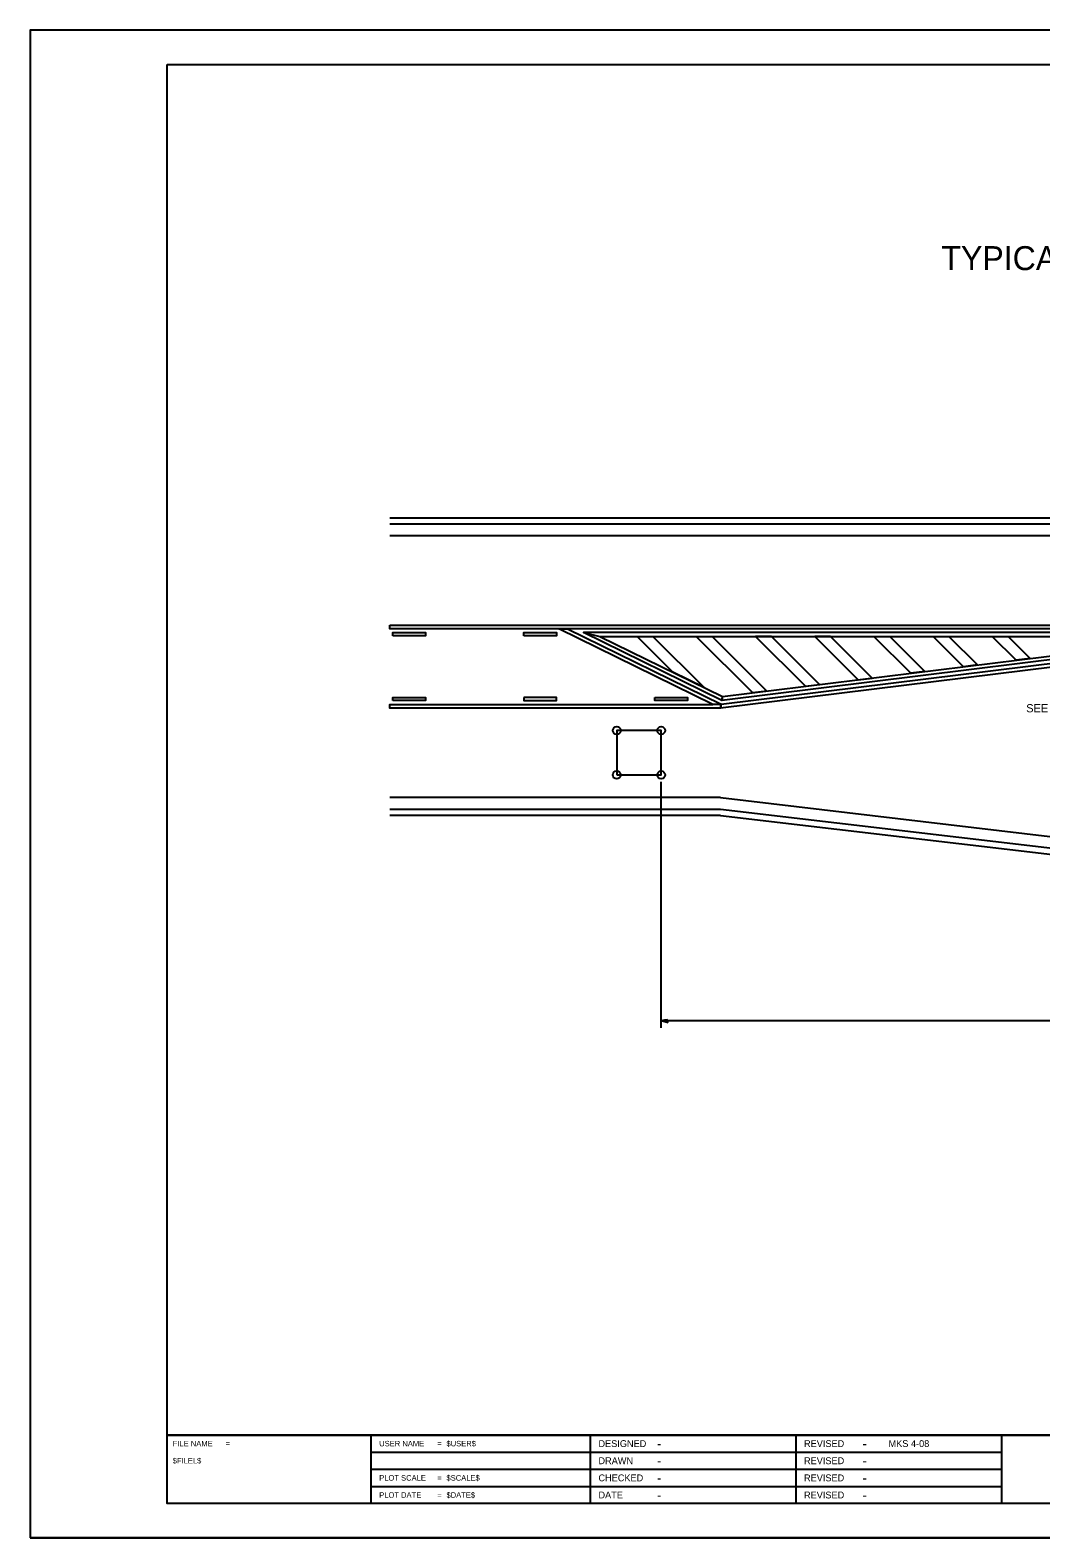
# Model space of a CAD drawing. Extents: x 100121.1 to 100155.1, y 100572 to 100594.
# Drawn here: x 100121.08 to 100135.83, y 100572 to 100594 of the extents above; entities that cross this region are included whole.
import ezdxf

# ---------------------------------------------------------------- set-up
doc = ezdxf.new("R2010")
doc.units = 0
for name, color, linetype in [('Design_EX_Roadway Dimensions', 7, 'Continuous'), ('Design_PR_PMK Symbols', 7, 'Continuous'), ('Notes', 7, 'Continuous'), ('Sheets_50 Reference Boundary', 7, 'Continuous'), ('Sheets_General Details', 7, 'Continuous'), ('Sheets_Printer Plotting Border', 7, 'Continuous'), ('Signals_PR_Detector Loop', 7, 'Continuous'), ('Topo_Curb and Gutter', 7, 'Continuous'), ('Topo_EOP', 7, 'Continuous')]:
    doc.layers.add(name, color=color, linetype=linetype)

msp = doc.modelspace()

# ---------------------------------------------------------------- linework, layer by layer
at = {"layer": 'Design_EX_Roadway Dimensions'}
for p, q in [((100130.289, 100579.443), (100130.289, 100583.033)), ((100149.702, 100579.543), (100130.289, 100579.543))]:
    msp.add_line(p, q, dxfattribs=at)
msp.add_lwpolyline([(100130.389, 100579.522), (100130.381, 100579.541), (100130.378, 100579.56), (100130.339, 100579.552), (100130.289, 100579.543), (100130.342, 100579.533)], close=True, dxfattribs=at)
at = {"layer": 'Design_PR_PMK Symbols'}
for points in [[(100126.329, 100585.319), (100149.585, 100585.319), (100149.585, 100585.264), (100126.329, 100585.264)], [(100126.372, 100585.161), (100126.372, 100585.209), (100126.849, 100585.209), (100126.849, 100585.161)], [(100128.283, 100585.161), (100128.283, 100585.209), (100128.761, 100585.209), (100128.761, 100585.161)], [(100128.797, 100585.264), (100128.922, 100585.264), (100131.165, 100584.163), (100131.043, 100584.161)], [(100129.158, 100585.209), (100129.394, 100585.154), (100131.184, 100584.276), (100131.174, 100584.219)], [(100129.394, 100585.154), (100138.277, 100585.154), (100139.168, 100585.209), (100129.158, 100585.209)], [(100129.938, 100585.154), (100130.17, 100585.154), (100130.918, 100584.406), (100130.461, 100584.63)], [(100130.802, 100585.154), (100131.034, 100585.154), (100131.832, 100584.356), (100131.625, 100584.33)], [(100131.155, 100584.106), (100131.165, 100584.163), (100139.613, 100585.209), (100139.616, 100585.154)], [(100131.174, 100584.219), (100131.184, 100584.276), (100138.277, 100585.154), (100139.168, 100585.209)], [(100131.666, 100585.154), (100132.394, 100584.426), (100132.601, 100584.451), (100131.898, 100585.154)], [(100132.53, 100585.154), (100133.163, 100584.521), (100133.37, 100584.546), (100132.762, 100585.154)], [(100133.394, 100585.154), (100133.626, 100585.154), (100134.138, 100584.642), (100133.932, 100584.616)], [(100134.258, 100585.154), (100134.49, 100585.154), (100134.907, 100584.737), (100134.701, 100584.711)], [(100135.122, 100585.154), (100135.354, 100585.154), (100135.676, 100584.832), (100135.469, 100584.807)], [(100126.372, 100584.216), (100126.372, 100584.264), (100126.849, 100584.264), (100126.849, 100584.216)], [(100128.283, 100584.264), (100128.283, 100584.216), (100128.683, 100584.216), (100128.761, 100584.216), (100128.761, 100584.264)], [(100130.195, 100584.264), (100130.673, 100584.264), (100130.673, 100584.216), (100130.195, 100584.216)], [(100131.043, 100584.161), (100131.165, 100584.163), (100131.155, 100584.106), (100126.329, 100584.106), (100126.329, 100584.161)]]:
    msp.add_lwpolyline(points, close=True, dxfattribs=at)
at = {"layer": 'Sheets_50 Reference Boundary'}
msp.add_lwpolyline([(100123.08, 100593.5), (100154.58, 100593.5), (100154.58, 100573.5), (100123.08, 100573.5)], close=True, dxfattribs=at)
at = {"layer": 'Sheets_General Details'}
for p, q in [((100121.08, 100594), (100121.08, 100572)), ((100155.08, 100594), (100121.08, 100594)), ((100123.08, 100573.5), (100154.58, 100573.5)), ((100126.054, 100573.5), (100126.054, 100572.5)), ((100129.254, 100573.5), (100129.254, 100572.5)), ((100132.254, 100573.5), (100132.254, 100572.5)), ((100135.254, 100573.5), (100135.254, 100572.5)), ((100126.054, 100573.25), (100135.254, 100573.25)), ((100126.054, 100573), (100135.254, 100573)), ((100126.054, 100572.75), (100135.254, 100572.75)), ((100155.08, 100572), (100121.08, 100572))]:
    msp.add_line(p, q, dxfattribs=at)
msp.add_lwpolyline([(100123.08, 100593.5), (100154.58, 100593.5), (100154.58, 100572.5), (100123.08, 100572.5)], close=True, dxfattribs=at)
at = {"layer": 'Sheets_Printer Plotting Border'}
msp.add_lwpolyline([(100121.08, 100572), (100155.08, 100572), (100155.08, 100594), (100121.08, 100594)], close=True, dxfattribs=at)
at = {"layer": 'Signals_PR_Detector Loop'}
msp.add_lwpolyline([(100129.641, 100583.133), (100130.289, 100583.133), (100130.289, 100583.781), (100129.641, 100583.781)], close=True, dxfattribs=at)
for centre in [(100129.641, 100583.781), (100130.289, 100583.781), (100129.641, 100583.133), (100130.289, 100583.133)]:
    msp.add_circle(centre, 0.0574, dxfattribs=at)
at = {"layer": 'Topo_Curb and Gutter'}
for p, q in [((100126.329, 100586.884), (100147.124, 100586.884)), ((100126.329, 100586.797), (100147.124, 100586.797)), ((100131.155, 100582.628), (100126.329, 100582.628)), ((100131.155, 100582.542), (100126.329, 100582.542)), ((100140.956, 100581.473), (100131.155, 100582.628)), ((100131.155, 100582.542), (100140.956, 100581.386))]:
    msp.add_line(p, q, dxfattribs=at)
at = {"layer": 'Topo_EOP'}
for p, q in [((100126.329, 100586.624), (100147.124, 100586.624)), ((100131.155, 100582.801), (100126.329, 100582.801)), ((100131.155, 100582.801), (100140.956, 100581.645))]:
    msp.add_line(p, q, dxfattribs=at)

# ---------------------------------------------------------------- texts
at = {"layer": 'Design_EX_Roadway Dimensions'}
msp.add_text('SEE PLANS IF LOOP IS REQUIRED', height=0.12, dxfattribs=at).set_placement((100135.617, 100584.046))
at = {"layer": 'Notes'}
msp.add_text('TYPICAL APPLICATION OF DETECTOR LOOPS', height=0.35, dxfattribs=at).set_placement((100134.379, 100590.498))
at = {"layer": 'Sheets_General Details'}
for s, p in [('FILE NAME', (100123.16, 100573.335)), ('=', (100123.932, 100573.335)), ('USER NAME', (100126.174, 100573.335)), ('=', (100127.022, 100573.335)), ('$USER$', (100127.156, 100573.335)), ('$FILEL$', (100123.16, 100573.085)), ('PLOT SCALE', (100126.174, 100572.835)), ('=', (100127.022, 100572.835)), ('$SCALE$', (100127.156, 100572.835)), ('PLOT DATE', (100126.174, 100572.585)), ('=', (100127.022, 100572.585)), ('$DATE$', (100127.156, 100572.585))]:
    msp.add_text(s, height=0.08, rotation=360, dxfattribs=at).set_placement(p)
for s, height, p in [('DESIGNED', 0.1, (100129.374, 100573.325)), ('-', 0.14, (100130.228, 100573.305)), ('REVISED', 0.1, (100132.374, 100573.325)), ('-', 0.14, (100133.228, 100573.305)), ('MKS 4-08', 0.1, (100133.608, 100573.325)), ('DRAWN', 0.1, (100129.374, 100573.075)), ('-', 0.14, (100130.228, 100573.055)), ('REVISED', 0.1, (100132.374, 100573.075)), ('-', 0.14, (100133.228, 100573.055)), ('CHECKED', 0.1, (100129.374, 100572.825)), ('-', 0.14, (100130.228, 100572.805)), ('REVISED', 0.1, (100132.374, 100572.825)), ('-', 0.14, (100133.228, 100572.805)), ('DATE', 0.1, (100129.374, 100572.575)), ('-', 0.14, (100130.228, 100572.555)), ('REVISED', 0.1, (100132.374, 100572.575)), ('-', 0.14, (100133.228, 100572.555))]:
    msp.add_text(s, height=height, dxfattribs=at).set_placement(p)

doc.saveas('drawing.dxf')
